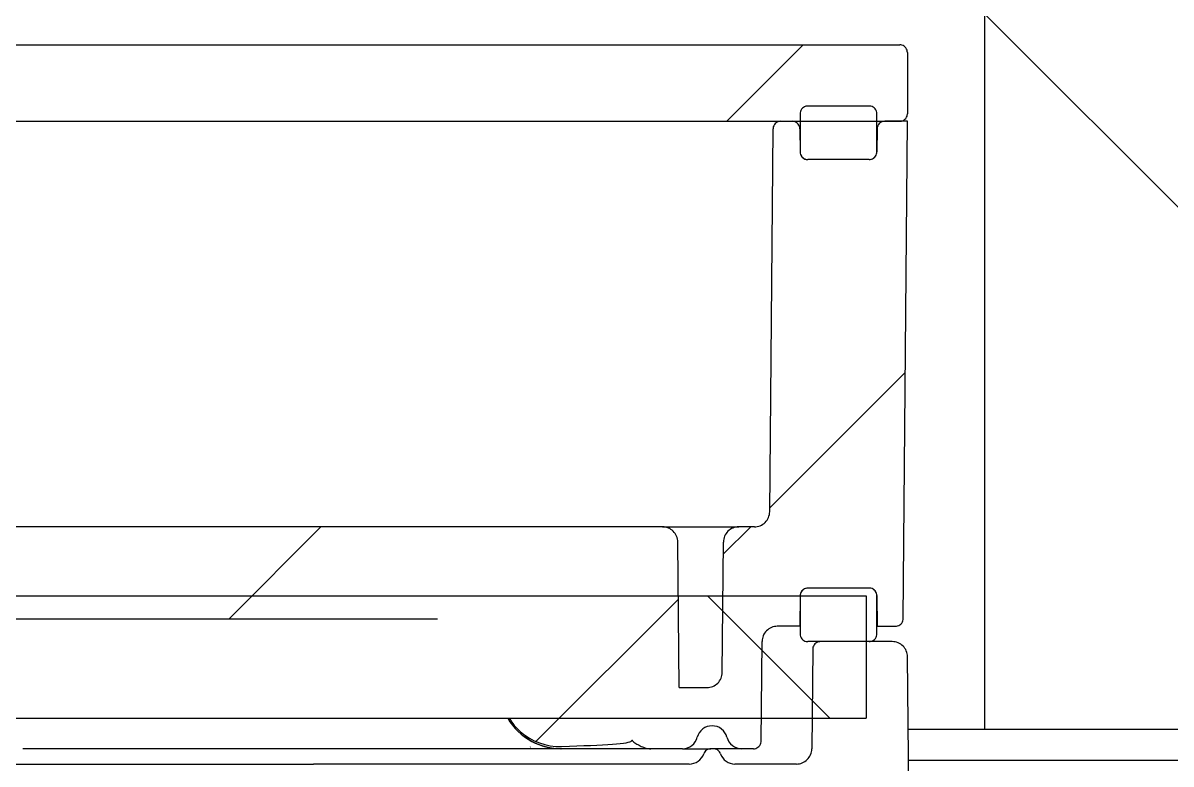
# Model space of a CAD drawing. Header units: millimetres. Extents: x 0 to 4637, y 0 to 3023.
# Drawn here: x 1564.2 to 1639.5, y 2667.9 to 2716.6 of the extents above; entities that cross this region are included whole.
import ezdxf

# ---------------------------------------------------------------- set-up
doc = ezdxf.new("R2010")
doc.units = ezdxf.units.MM
for name, color, linetype in [('ABVP_MAIN_PLASTI', 7, 'Continuous'), ('ABVP_PLASTIC_HOS', 7, 'Continuous'), ('BRACING_SHEET-1', 7, 'Continuous'), ('GASKET_ABVP_HOUS', 7, 'Continuous'), ('OP_VALVE_MOUNTIN', 7, 'Continuous'), ('PREFILTER_MEDIA_', 7, 'Continuous'), ('WALL_-1', 7, 'Continuous')]:
    doc.layers.add(name, color=color, linetype=linetype)
pattern_1 = [(135, (804.727, 551.313), (-28.1915, -28.1915), [])]

msp = doc.modelspace()

# ---------------------------------------------------------------- hatches: boundary and pattern name
at = {"layer": 'ABVP_MAIN_PLASTI', "linetype": 'Continuous'}
h = msp.add_hatch(dxfattribs=at)
h.set_pattern_fill('ANSI34', scale=6.278552, angle=0.000009, style=0)
h.set_pattern_definition([(45, (804.73, 551.31), (-84.5745, 84.5745), []), (45, (832.92, 551.31), (-84.5745, 84.5745), []), (45, (861.11, 551.31), (-84.5745, 84.5745), []), (45, (889.3, 551.31), (-84.5745, 84.5745), [])])
edge = h.paths.add_edge_path()
edge.add_line((1615.1196, 2676.9475), (1615.1372, 2678.9611))
edge.add_spline(control_points=[(1615.1372, 2678.9611), (1615.1383, 2679.093), (1615.1926, 2679.221), (1615.3796, 2679.4061), (1615.5094, 2679.459), (1615.6396, 2679.459)], knot_values=[0, 0, 0, 0, 0.5, 0.5, 1, 1, 1, 1], degree=3, periodic=0)
edge.add_line((1615.6396, 2679.459), (1619.6678, 2679.459))
edge.add_spline(control_points=[(1619.6678, 2679.459), (1619.7981, 2679.459), (1619.9287, 2679.4053), (1620.114, 2679.2218), (1620.1691, 2679.0931), (1620.1702, 2678.9611)], knot_values=[0, 0, 0, 0, 0.5, 0.5, 1, 1, 1, 1], degree=3, periodic=0)
edge.add_line((1620.1702, 2678.9611), (1620.1878, 2676.9475))
edge.add_line((1620.1878, 2676.9475), (1621.3881, 2676.9475))
edge.add_spline(control_points=[(1621.3881, 2676.9475), (1621.5183, 2676.9475), (1621.6482, 2677.0004), (1621.8351, 2677.1855), (1621.8894, 2677.3135), (1621.8905, 2677.4454)], knot_values=[0, 0, 0, 0, 0.5, 0.5, 1, 1, 1, 1], degree=3, periodic=0)
edge.add_line((1621.8905, 2677.4454), (1622.1756, 2710.0983))
edge.add_line((1622.1756, 2710.0983), (1620.6858, 2710.0983))
edge.add_spline(control_points=[(1620.6858, 2710.0983), (1620.5556, 2710.0983), (1620.4258, 2710.0455), (1620.2388, 2709.8603), (1620.1846, 2709.7323), (1620.1834, 2709.6004)], knot_values=[0, 0, 0, 0, 0.5, 0.5, 1, 1, 1, 1], degree=3, periodic=0)
edge.add_line((1620.1834, 2709.6004), (1620.1702, 2708.0848))
edge.add_spline(control_points=[(1620.1702, 2708.0848), (1620.1691, 2707.9528), (1620.1148, 2707.8248), (1619.9278, 2707.6397), (1619.798, 2707.5869), (1619.6678, 2707.5869)], knot_values=[0, 0, 0, 0, 0.5, 0.5, 1, 1, 1, 1], degree=3, periodic=0)
edge.add_line((1619.6678, 2707.5869), (1615.6396, 2707.5869))
edge.add_spline(control_points=[(1615.6396, 2707.5869), (1615.5093, 2707.5869), (1615.3787, 2707.6405), (1615.1933, 2707.8241), (1615.1383, 2707.9527), (1615.1372, 2708.0848)], knot_values=[0, 0, 0, 0, 0.5, 0.5, 1, 1, 1, 1], degree=3, periodic=0)
edge.add_line((1615.1372, 2708.0848), (1615.124, 2709.6004))
edge.add_spline(control_points=[(1615.124, 2709.6004), (1615.1228, 2709.7324), (1615.0678, 2709.8611), (1614.8824, 2710.0446), (1614.7518, 2710.0983), (1614.6215, 2710.0983)], knot_values=[0, 0, 0, 0, 0.5, 0.5, 1, 1, 1, 1], degree=3, periodic=0)
edge.add_line((1614.6215, 2710.0983), (1613.8622, 2710.0983))
edge.add_spline(control_points=[(1613.8622, 2710.0983), (1613.732, 2710.0983), (1613.6022, 2710.0455), (1613.4152, 2709.8603), (1613.361, 2709.7323), (1613.3598, 2709.6004)], knot_values=[0, 0, 0, 0, 0.5, 0.5, 1, 1, 1, 1], degree=3, periodic=0)
edge.add_line((1613.3598, 2709.6004), (1613.1404, 2684.473))
edge.add_spline(control_points=[(1613.1404, 2684.473), (1613.1381, 2684.2091), (1613.0297, 2683.9531), (1612.7492, 2683.6754), (1612.6386, 2683.6024), (1612.3968, 2683.503), (1612.2658, 2683.4772), (1612.1356, 2683.4772)], knot_values=[0, 0, 0, 0, 0.5, 0.5, 0.75, 0.75, 1, 1, 1, 1], degree=3, periodic=0)
edge.add_line((1612.1356, 2683.4772), (1611.1088, 2683.4772))
edge.add_spline(control_points=[(1611.1088, 2683.4772), (1610.9786, 2683.4772), (1610.8476, 2683.4514), (1610.6058, 2683.3521), (1610.4952, 2683.279), (1610.2147, 2683.0013), (1610.1063, 2682.7453), (1610.104, 2682.4814)], knot_values=[0, 0, 0, 0, 0.25, 0.25, 0.5, 0.5, 1, 1, 1, 1], degree=3, periodic=0)
edge.add_line((1610.104, 2682.4814), (1610.0293, 2673.9251))
edge.add_spline(control_points=[(1610.0293, 2673.9251), (1610.027, 2673.6611), (1609.9185, 2673.4051), (1609.638, 2673.1275), (1609.5274, 2673.0544), (1609.2857, 2672.955), (1609.1546, 2672.9293), (1609.0244, 2672.9293)], knot_values=[0, 0, 0, 0, 0.5, 0.5, 0.75, 0.75, 1, 1, 1, 1], degree=3, periodic=0)
edge.add_line((1609.0244, 2672.9293), (1607.1987, 2672.9293))
edge.add_line((1607.1987, 2672.9293), (1607.1153, 2682.4814))
edge.add_spline(control_points=[(1607.1153, 2682.4814), (1607.1142, 2682.6135), (1607.0872, 2682.7428), (1606.9852, 2682.9843), (1606.9103, 2683.0946), (1606.7249, 2683.2782), (1606.6132, 2683.3522), (1606.3723, 2683.4512), (1606.2408, 2683.4772), (1606.1104, 2683.4772)], knot_values=[0, 0, 0, 0, 0.25, 0.25, 0.5, 0.5, 0.75, 0.75, 1, 1, 1, 1], degree=3, periodic=0)
edge.add_line((1606.1104, 2683.4772), (1540.1742, 2683.4772))
edge.add_line((1540.1742, 2683.4772), (1543.2375, 2677.9433))
edge.add_ellipse((1559.1641, 2677.9521), major_axis=(-15.929, 0), ratio=0.0315327, start_angle=1, end_angle=90)
edge.add_line((1559.1641, 2677.4498), (1591.3585, 2677.4498))
edge.add_spline(control_points=[(1591.3585, 2677.4498), (1591.5896, 2677.4498), (1591.8197, 2677.4301), (1592.2781, 2677.3502), (1592.5025, 2677.2906), (1592.7189, 2677.2128)], knot_values=[0, 0, 0, 0, 0.5, 0.5, 1, 1, 1, 1], degree=3, periodic=0)
edge.add_spline(control_points=[(1592.7189, 2677.2128), (1592.9001, 2677.1477), (1593.0751, 2677.0703), (1593.413, 2676.8916), (1593.5769, 2676.7896), (1594.0421, 2676.4519), (1594.3152, 2676.1881), (1594.669, 2675.7339), (1594.776, 2675.5741), (1594.965, 2675.2442), (1595.0476, 2675.0732), (1595.1887, 2674.7191), (1595.2475, 2674.5348), (1595.3374, 2674.162), (1595.369, 2673.9729), (1595.387, 2673.7812)], knot_values=[0, 0, 0, 0, 0.125, 0.125, 0.25, 0.25, 0.5, 0.5, 0.625, 0.625, 0.75, 0.75, 0.875, 0.875, 1, 1, 1, 1], degree=3, periodic=0)
edge.add_spline(control_points=[(1595.387, 2673.7812), (1595.4183, 2673.4478), (1595.4498, 2673.1144), (1595.4815, 2672.7811), (1595.4879, 2672.7136), (1595.4943, 2672.6462), (1595.5008, 2672.5788)], knot_values=[0, 0, 0, 0, 0.001, 0.001, 0.001, 0.0012023, 0.0012023, 0.0012023, 0.0012023], degree=3, periodic=0)
edge.add_spline(control_points=[(1595.5008, 2672.5788), (1595.524, 2672.3344), (1595.5697, 2672.095), (1595.7053, 2671.6265), (1595.7959, 2671.3968), (1596.0151, 2670.9643), (1596.1441, 2670.7593), (1596.4421, 2670.3722), (1596.6097, 2670.1927), (1597.1527, 2669.7104), (1597.5811, 2669.4549), (1598.2638, 2669.207), (1598.5015, 2669.1452), (1598.9846, 2669.068), (1599.2281, 2669.0525), (1599.4736, 2669.0604)], knot_values=[0, 0, 0, 0, 0.125, 0.125, 0.25, 0.25, 0.375, 0.375, 0.5, 0.5, 0.75, 0.75, 0.875, 0.875, 1, 1, 1, 1], degree=3, periodic=0)
edge.add_ellipse((1588.1381, 2669.4133), major_axis=(-15.929, 0), ratio=0.0315327, start_angle=135.367437, end_angle=179)
edge.add_line((1604.0646, 2669.4045), (1604.0745, 2669.4223))
edge.add_spline(control_points=[(1604.0745, 2669.4223), (1604.077, 2669.4269), (1604.0798, 2669.4315), (1604.0829, 2669.4358), (1604.0868, 2669.4413), (1604.0911, 2669.4466), (1604.0964, 2669.4509), (1604.0992, 2669.4531), (1604.1023, 2669.455), (1604.1056, 2669.4563), (1604.1081, 2669.4572), (1604.1107, 2669.4578), (1604.1133, 2669.4579), (1604.1163, 2669.4579), (1604.1194, 2669.4574), (1604.1222, 2669.4563), (1604.125, 2669.4552), (1604.1276, 2669.4537), (1604.13, 2669.4519), (1604.1352, 2669.4481), (1604.1395, 2669.4431), (1604.1434, 2669.4379), (1604.151, 2669.4277), (1604.1569, 2669.4161), (1604.1621, 2669.4045)], knot_values=[0.0000002, 0.0000002, 0.0000002, 0.0000002, 0.000016, 0.000016, 0.000016, 0.0000361, 0.0000361, 0.0000361, 0.0000468, 0.0000468, 0.0000468, 0.0000545, 0.0000545, 0.0000545, 0.0000635, 0.0000635, 0.0000635, 0.0000724, 0.0000724, 0.0000724, 0.0000916, 0.0000916, 0.0000916, 0.0001298, 0.0001298, 0.0001298, 0.0001298], degree=3, periodic=0)
edge.add_spline(control_points=[(1604.1621, 2669.4045), (1604.1679, 2669.3918), (1604.1793, 2669.3835), (1604.2006, 2669.3666), (1604.2116, 2669.3587), (1604.2451, 2669.3355), (1604.2678, 2669.3206), (1604.3364, 2669.2767), (1604.3827, 2669.2483), (1604.523, 2669.1655), (1604.6188, 2669.1136), (1604.8147, 2669.0234), (1604.9151, 2668.9849), (1605.1237, 2668.9287), (1605.233, 2668.911), (1605.3428, 2668.911)], knot_values=[0, 0, 0, 0, 0.03125, 0.03125, 0.0625, 0.0625, 0.125, 0.125, 0.25, 0.25, 0.5, 0.5, 0.75, 0.75, 1, 1, 1, 1], degree=3, periodic=0)
edge.add_line((1605.3428, 2668.911), (1607.4173, 2668.911))
edge.add_spline(control_points=[(1607.4173, 2668.911), (1607.6389, 2668.911), (1607.8572, 2668.9857), (1608.2071, 2669.2562), (1608.3347, 2669.4488), (1608.3903, 2669.6644)], knot_values=[0, 0, 0, 0, 0.5, 0.5, 1, 1, 1, 1], degree=3, periodic=0)
edge.add_spline(control_points=[(1608.3903, 2669.6644), (1608.4461, 2669.8801), (1608.5737, 2670.0728), (1608.9238, 2670.3433), (1609.1423, 2670.418), (1609.5857, 2670.4177), (1609.8033, 2670.3434), (1610.1546, 2670.0712), (1610.2807, 2669.8801), (1610.3364, 2669.6644)], knot_values=[0, 0, 0, 0, 0.25, 0.25, 0.5, 0.5, 0.75, 0.75, 1, 1, 1, 1], degree=3, periodic=0)
edge.add_spline(control_points=[(1610.3364, 2669.6644), (1610.3921, 2669.4486), (1610.5182, 2669.2575), (1610.8698, 2668.9852), (1611.0875, 2668.911), (1611.3094, 2668.911)], knot_values=[0, 0, 0, 0, 0.5, 0.5, 1, 1, 1, 1], degree=3, periodic=0)
edge.add_line((1611.3094, 2668.911), (1612.0773, 2668.911))
edge.add_spline(control_points=[(1612.0773, 2668.911), (1612.2075, 2668.911), (1612.3374, 2668.9638), (1612.5244, 2669.1489), (1612.5786, 2669.2769), (1612.5797, 2669.4089)], knot_values=[0, 0, 0, 0, 0.5, 0.5, 1, 1, 1, 1], degree=3, periodic=0)
edge.add_line((1612.5797, 2669.4089), (1612.6369, 2675.9517))
edge.add_spline(control_points=[(1612.6369, 2675.9517), (1612.6392, 2676.2156), (1612.7476, 2676.4716), (1613.0281, 2676.7493), (1613.1387, 2676.8224), (1613.3805, 2676.9218), (1613.5115, 2676.9475), (1613.6417, 2676.9475)], knot_values=[0, 0, 0, 0, 0.5, 0.5, 0.75, 0.75, 1, 1, 1, 1], degree=3, periodic=0)
edge.add_line((1613.6417, 2676.9475), (1615.1196, 2676.9475))
at = {"layer": 'OP_VALVE_MOUNTIN', "linetype": 'Continuous'}
h = msp.add_hatch(dxfattribs=at)
h.set_pattern_fill('ANSI32', scale=6.278552, angle=0.000009, style=0)
h.set_pattern_definition([(45, (804.727, 551.313), (-42.2873, 42.2872), []), (45, (832.92, 551.313), (-42.2873, 42.2872), [])])
edge = h.paths.add_edge_path()
edge.add_line((1621.6731, 2715.1211), (1543.7456, 2715.1211))
edge.add_line((1543.7456, 2715.1211), (1543.7456, 2710.0983))
edge.add_line((1543.7456, 2710.0983), (1546.1882, 2710.0983))
edge.add_line((1546.1882, 2710.0983), (1546.9472, 2710.0983))
edge.add_line((1546.9472, 2710.0983), (1547.4671, 2710.0983))
edge.add_line((1547.4671, 2710.0983), (1551.7766, 2710.0983))
edge.add_line((1551.7766, 2710.0983), (1552.5075, 2710.0983))
edge.add_line((1552.5075, 2710.0983), (1553.7142, 2710.0983))
edge.add_line((1553.7142, 2710.0983), (1555.0908, 2710.0983))
edge.add_line((1555.0908, 2710.0983), (1555.2737, 2710.0983))
edge.add_line((1555.2737, 2710.0983), (1556.7745, 2710.0983))
edge.add_line((1556.7745, 2710.0983), (1556.8127, 2710.0983))
edge.add_line((1556.8127, 2710.0983), (1557.8396, 2710.0983))
edge.add_line((1557.8396, 2710.0983), (1559.3313, 2710.0983))
edge.add_line((1559.3313, 2710.0983), (1559.7645, 2710.0983))
edge.add_line((1559.7645, 2710.0983), (1560.0108, 2710.0983))
edge.add_line((1560.0108, 2710.0983), (1560.0297, 2710.0983))
edge.add_line((1560.0297, 2710.0983), (1562.4864, 2710.0983))
edge.add_line((1562.4864, 2710.0983), (1563.0062, 2710.0983))
edge.add_line((1563.0062, 2710.0983), (1588.9531, 2710.0983))
edge.add_line((1588.9531, 2710.0983), (1590.878, 2710.0983))
edge.add_line((1590.878, 2710.0983), (1600.7872, 2710.0983))
edge.add_line((1600.7872, 2710.0983), (1601.1906, 2710.0983))
edge.add_line((1601.1906, 2710.0983), (1607.9046, 2710.0983))
edge.add_line((1607.9046, 2710.0983), (1608.1426, 2710.0983))
edge.add_line((1608.1426, 2710.0983), (1608.9864, 2710.0983))
edge.add_line((1608.9864, 2710.0983), (1613.8622, 2710.0983))
edge.add_line((1613.8622, 2710.0983), (1614.6215, 2710.0983))
edge.add_line((1614.6215, 2710.0983), (1615.1415, 2710.0983))
edge.add_line((1615.1415, 2710.0983), (1620.1659, 2710.0983))
edge.add_line((1620.1659, 2710.0983), (1620.6858, 2710.0983))
edge.add_line((1620.6858, 2710.0983), (1621.6731, 2710.0983))
edge.add_arc((1621.6732, 2710.6006), 0.5024, 269.992136, 359.992157)
edge.add_line((1622.1756, 2710.6006), (1622.1756, 2714.6189))
edge.add_arc((1621.6732, 2714.6188), 0.5024, 0.007796, 90.007911)
at = {"layer": 'PREFILTER_MEDIA_', "linetype": 'Continuous'}
h = msp.add_hatch(dxfattribs=at)
h.set_pattern_fill('LINE', scale=12.557105, angle=135, style=0)
h.set_pattern_definition(pattern_1)
h.paths.add_polyline_path([(1538.4001, 2678.9567), (1537.9555, 2678.9567), (1535.879, 2678.9567), (1533.6965, 2678.9567), (1533.0709, 2678.9567), (1532.251, 2678.9567), (1530.6943, 2678.9567), (1520.0709, 2678.9567), (1516.0544, 2678.9567), (1513.2587, 2678.9567), (1511.1867, 2678.9567), (1510.3556, 2678.9567), (1510.1476, 2678.9567), (1509.401, 2678.9567), (1508.0118, 2678.9567), (1507.885, 2678.9567), (1507.368, 2678.9567), (1507.1877, 2678.9567), (1506.8508, 2678.9567), (1506.0391, 2678.9567), (1501.1306, 2678.9567), (1492.7121, 2678.9567), (1490.5922, 2678.9567), (1490.4003, 2678.9567), (1488.3584, 2678.9567), (1486.176, 2678.9567), (1485.7535, 2678.9567), (1485.1982, 2678.9567), (1485.1238, 2678.9567), (1483.0974, 2678.9567), (1482.3271, 2678.9567), (1482.1887, 2678.9567), (1480.8534, 2678.9567), (1479.6405, 2678.9567), (1476.504, 2678.9567), (1476.4593, 2678.9567), (1475.7867, 2678.9567), (1472.7155, 2678.9567), (1472.4849, 2678.9567), (1472.3773, 2678.9567), (1472.3399, 2678.9567), (1471.6561, 2678.9567), (1471.1513, 2678.9567), (1469.9477, 2678.9567), (1468.1147, 2678.9567), (1468.1026, 2678.9567), (1467.387, 2678.9567), (1467.3826, 2678.9567), (1465.1239, 2678.9567), (1464.6241, 2678.9567), (1460.6702, 2678.9567), (1460.5718, 2678.9567), (1459.3827, 2678.9567), (1458.5215, 2678.9567), (1455.3517, 2678.9567), (1455.3181, 2678.9567), (1452.2341, 2678.9567), (1451.5026, 2678.9567), (1449.4329, 2678.9567), (1448.0083, 2678.9567), (1445.6955, 2678.9567), (1444.3677, 2678.9567), (1442.515, 2678.9567), (1440.5514, 2678.9567), (1431.0087, 2678.9567), (1429.3107, 2678.9567), (1428.9583, 2678.9567), (1426.9912, 2678.9567), (1424.8312, 2678.9567), (1422.0916, 2678.9567), (1420.8959, 2678.9567), (1418.2351, 2678.9567), (1417.1451, 2678.9567), (1416.2603, 2678.9567), (1413.3332, 2678.9567), (1412.9302, 2678.9567), (1408.2692, 2678.9567), (1408.2649, 2678.9567), (1408.2649, 2678.9567), (1403.9284, 2678.9567), (1403.9284, 2676.9475), (1403.9284, 2675.943), (1403.9284, 2670.9201), (1407.4849, 2670.9201), (1410.8134, 2670.9201), (1416.304, 2670.9201), (1418.0947, 2670.9201), (1421.9572, 2670.9201), (1428.53, 2670.9201), (1429.3747, 2670.9201), (1440.5879, 2670.9201), (1451.4804, 2670.9201), (1452.3764, 2670.9201), (1455.56, 2670.9201), (1459.2638, 2670.9201), (1459.5104, 2670.9201), (1459.8061, 2670.9201), (1461.0144, 2670.9201), (1461.315, 2670.9201), (1465.1239, 2670.9201), (1466.1799, 2670.9201), (1469.9477, 2670.9201), (1471.1513, 2670.9201), (1475.32, 2670.9201), (1475.5787, 2670.9201), (1475.8972, 2670.9201), (1476.0144, 2670.9201), (1476.3859, 2670.9201), (1482.9639, 2670.9201), (1484.6528, 2670.9201), (1485.2526, 2670.9201), (1485.6132, 2670.9201), (1488.3233, 2670.9201), (1488.8289, 2670.9201), (1489.7722, 2670.9201), (1490.2165, 2670.9201), (1490.2592, 2670.9201), (1506.0306, 2670.9201), (1507.3279, 2670.9201), (1507.5633, 2670.9201), (1508.0845, 2670.9201), (1508.9057, 2670.9201), (1509.3846, 2670.9201), (1510.3536, 2670.9201), (1530.5205, 2670.9201), (1530.5504, 2670.9201), (1530.9661, 2670.9201), (1531.9259, 2670.9201), (1535.7486, 2670.9201), (1538.094, 2670.9201), (1538.4402, 2670.9201), (1549.0002, 2670.9201), (1552.7758, 2670.9201), (1553.7402, 2670.9201), (1554.0048, 2670.9201), (1554.7211, 2670.9201), (1557.0267, 2670.9201), (1558.9701, 2670.9201), (1559.1445, 2670.9201), (1559.7198, 2670.9201), (1559.9905, 2670.9201), (1561.0575, 2670.9201), (1561.6112, 2670.9201), (1562.3959, 2670.9201), (1562.6789, 2670.9201), (1565.4127, 2670.9201), (1568.3551, 2670.9201), (1574.2762, 2670.9201), (1574.988, 2670.9201), (1587.9121, 2670.9201), (1593.9395, 2670.9201), (1595.9551, 2670.9201), (1595.958, 2670.9201), (1595.9879, 2670.9201), (1596.0539, 2670.9201), (1596.255, 2670.9201), (1602.3305, 2670.9201), (1602.3817, 2670.9201), (1605.1753, 2670.9201), (1609.6116, 2670.9201), (1612.5929, 2670.9201), (1615.9215, 2670.9201), (1619.478, 2670.9201), (1619.478, 2675.943), (1619.478, 2676.9475), (1619.478, 2678.9567), (1615.1417, 2678.9567), (1615.1415, 2678.9567), (1615.1371, 2678.9567), (1610.0732, 2678.9567), (1608.9864, 2678.9567), (1607.4497, 2678.9567), (1607.1461, 2678.9567), (1605.0352, 2678.9567), (1604.7371, 2678.9567), (1602.2459, 2678.9567), (1601.6003, 2678.9567), (1601.1906, 2678.9567), (1596.2831, 2678.9567), (1594.4372, 2678.9567), (1593.9395, 2678.9567), (1587.9121, 2678.9567), (1587.4053, 2678.9567), (1578.9132, 2678.9567), (1577.4161, 2678.9567), (1574.0658, 2678.9567), (1572.6344, 2678.9567), (1568.3121, 2678.9567), (1565.5704, 2678.9567), (1562.9222, 2678.9567), (1562.4864, 2678.9567), (1562.3959, 2678.9567), (1560.0297, 2678.9567), (1560.0108, 2678.9567), (1559.7645, 2678.9567), (1559.1445, 2678.9567), (1559.1062, 2678.9567), (1557.8396, 2678.9567), (1557.6796, 2678.9567), (1557.2892, 2678.9567), (1556.5994, 2678.9567), (1555.8971, 2678.9567), (1554.6454, 2678.9567), (1553.7142, 2678.9567), (1551.992, 2678.9567), (1551.9876, 2678.9567), (1549.6156, 2678.9567), (1547.4671, 2678.9567), (1544.958, 2678.9567), (1544.2488, 2678.9567), (1542.6766, 2678.9567), (1542.4004, 2678.9567)])
at = {"layer": 'WALL_-1', "linetype": 'Continuous'}
h = msp.add_hatch(dxfattribs=at)
h.set_pattern_fill('LINE', scale=12.557105, angle=135, style=0)
h.set_pattern_definition(pattern_1)
h.paths.add_polyline_path([(1985.3221, 2670.1667), (1982.2955, 2671.9141), (1997.9919, 2680.9764), (1990.1437, 2685.5076), (1990.1437, 2711.3328), (1982.2955, 2715.864), (1997.9919, 2724.9263), (1990.1437, 2729.4574), (1990.1437, 2755.2827), (1982.2955, 2759.8138), (1997.9919, 2768.8761), (1994.9653, 2770.6235), (1564.2048, 2770.6235), (1564.2048, 2720.144), (1627.23, 2720.144), (1627.23, 2670.1667), (1688.2776, 2670.1667), (1738.506, 2670.1667), (1775.1728, 2670.1667), (1779.6934, 2670.1667), (1782.7071, 2670.1667), (1787.2363, 2670.1667), (1787.2414, 2670.1667), (1792.2505, 2670.1667), (1795.2642, 2670.1667), (1796.3776, 2670.1667), (1798.5881, 2670.1667)])

# ---------------------------------------------------------------- linework, layer by layer
at = {"layer": 'ABVP_MAIN_PLASTI', "color": 7, "linetype": 'Continuous'}
for p, q in [((1613.8622, 2710.0983), (1614.6215, 2710.0983)), ((1622.1756, 2710.0983), (1620.6858, 2710.0983)), ((1621.8905, 2677.4454), (1622.1756, 2710.0983)), ((1613.1404, 2684.473), (1613.3598, 2709.6004)), ((1615.124, 2709.6004), (1615.1372, 2708.0848)), ((1620.1834, 2709.6004), (1620.1702, 2708.0848)), ((1619.6678, 2707.5869), (1615.6396, 2707.5869)), ((1606.1104, 2683.4772), (1540.1742, 2683.4772)), ((1606.1149, 2683.4772), (1611.1088, 2683.4772)), ((1612.1356, 2683.4772), (1611.1088, 2683.4772)), ((1607.1987, 2672.9293), (1607.1153, 2682.4814)), ((1610.0293, 2673.9251), (1610.104, 2682.4814)), ((1619.6678, 2679.459), (1615.6396, 2679.459)), ((1615.1372, 2678.9611), (1615.1196, 2676.9475)), ((1620.1702, 2678.9611), (1620.1878, 2676.9475)), ((1559.1641, 2677.4498), (1591.3585, 2677.4498)), ((1615.1196, 2676.9475), (1613.6417, 2676.9475)), ((1620.1659, 2676.9475), (1620.1878, 2676.9475)), ((1620.1878, 2676.9475), (1621.3881, 2676.9475)), ((1612.5797, 2669.4089), (1612.6369, 2675.9517)), ((1607.1987, 2672.9293), (1609.0244, 2672.9293)), ((1604.0646, 2669.4045), (1604.0745, 2669.4223)), ((1565.2064, 2668.911), (1564.1536, 2668.911)), ((1574.0671, 2668.911), (1565.2064, 2668.911)), ((1575.0864, 2668.911), (1574.0671, 2668.911)), ((1596.149, 2668.911), (1575.0864, 2668.911)), ((1599.4348, 2668.911), (1596.149, 2668.911)), ((1599.4623, 2668.911), (1599.4334, 2668.911)), ((1604.0586, 2668.911), (1599.4623, 2668.911)), ((1605.3428, 2668.911), (1604.0586, 2668.911)), ((1607.4173, 2668.911), (1605.3428, 2668.911)), ((1611.3094, 2668.911), (1609.4457, 2668.911)), ((1612.0773, 2668.911), (1611.3094, 2668.911))]:
    msp.add_line(p, q, dxfattribs=at)
for centre, radius, start, end in [((1599.4298, 2672.9294), 4.0143, 210.039804, 241.751734), ((1599.4629, 2672.9257), 4.0147, 233.146116, 269.991175), ((1599.4347, 2672.9311), 4.0201, 241.859424, 269.981992)]:
    msp.add_arc(centre, radius, start, end, dxfattribs=at)
msp.add_ellipse((1588.1381, 2669.4133), major_axis=(-15.929, 0), ratio=0.0315327, start_param=2.3626075, end_param=3.1241394, dxfattribs=at)
for points, knots in [([(1613.8622, 2710.0983), (1613.8415, 2710.0983), (1613.8206, 2710.097), (1613.8, 2710.0944), (1613.7442, 2710.0875), (1613.6888, 2710.0708), (1613.6384, 2710.0457), (1613.5881, 2710.0207), (1613.5413, 2709.9866), (1613.5021, 2709.9463), (1613.4629, 2709.906), (1613.4301, 2709.8583), (1613.4064, 2709.8073), (1613.3828, 2709.7563), (1613.3676, 2709.7006), (1613.3621, 2709.6446), (1613.3607, 2709.6299), (1613.3599, 2709.6151), (1613.3598, 2709.6004)], [0, 0, 0, 0, 0.0794018, 0.0794018, 0.0794018, 0.2956141, 0.2956141, 0.2956141, 0.5118124, 0.5118124, 0.5118124, 0.7279575, 0.7279575, 0.7279575, 0.9440336, 0.9440336, 0.9440336, 1, 1, 1, 1]), ([(1615.124, 2709.6004), (1615.1235, 2709.6565), (1615.1133, 2709.7134), (1615.0943, 2709.7662), (1615.0752, 2709.819), (1615.0468, 2709.8694), (1615.0113, 2709.913), (1614.9758, 2709.9566), (1614.9323, 2709.9946), (1614.8844, 2710.0241), (1614.8365, 2710.0535), (1614.7828, 2710.075), (1614.7279, 2710.0869), (1614.693, 2710.0945), (1614.6572, 2710.0983), (1614.6215, 2710.0983)], [0, 0, 0, 0, 0.2156111, 0.2156111, 0.2156111, 0.4314739, 0.4314739, 0.4314739, 0.6473672, 0.6473672, 0.6473672, 0.8633255, 0.8633255, 0.8633255, 1, 1, 1, 1]), ([(1620.6858, 2710.0983), (1620.6651, 2710.0983), (1620.6442, 2710.097), (1620.6236, 2710.0944), (1620.5678, 2710.0875), (1620.5124, 2710.0708), (1620.4621, 2710.0457), (1620.4117, 2710.0207), (1620.365, 2709.9866), (1620.3257, 2709.9463), (1620.2865, 2709.906), (1620.2537, 2709.8584), (1620.2301, 2709.8073), (1620.2064, 2709.7563), (1620.1912, 2709.7006), (1620.1858, 2709.6446), (1620.1844, 2709.6299), (1620.1836, 2709.6151), (1620.1834, 2709.6004)], [0, 0, 0, 0, 0.0794193, 0.0794193, 0.0794193, 0.2956193, 0.2956193, 0.2956193, 0.511807, 0.511807, 0.511807, 0.7279479, 0.7279479, 0.7279479, 0.9440283, 0.9440283, 0.9440283, 1, 1, 1, 1]), ([(1615.1372, 2708.0848), (1615.1377, 2708.0286), (1615.1479, 2707.9718), (1615.1669, 2707.919), (1615.1859, 2707.8661), (1615.2144, 2707.8158), (1615.2498, 2707.7722), (1615.2853, 2707.7286), (1615.3288, 2707.6905), (1615.3767, 2707.6611), (1615.4246, 2707.6317), (1615.4783, 2707.6102), (1615.5333, 2707.5983), (1615.5681, 2707.5907), (1615.604, 2707.5869), (1615.6396, 2707.5869)], [0, 0, 0, 0, 0.2156117, 0.2156117, 0.2156117, 0.431475, 0.431475, 0.431475, 0.647369, 0.647369, 0.647369, 0.8633278, 0.8633278, 0.8633278, 1, 1, 1, 1]), ([(1619.6678, 2707.5869), (1619.6886, 2707.5869), (1619.7094, 2707.5882), (1619.73, 2707.5907), (1619.7858, 2707.5977), (1619.8412, 2707.6144), (1619.8916, 2707.6394), (1619.9419, 2707.6645), (1619.9887, 2707.6986), (1620.0279, 2707.7389), (1620.0671, 2707.7792), (1620.0999, 2707.8268), (1620.1236, 2707.8778), (1620.1473, 2707.9288), (1620.1624, 2707.9846), (1620.1679, 2708.0406), (1620.1693, 2708.0553), (1620.1701, 2708.07), (1620.1702, 2708.0848)], [0, 0, 0, 0, 0.0794163, 0.0794163, 0.0794163, 0.2956184, 0.2956184, 0.2956184, 0.5118069, 0.5118069, 0.5118069, 0.7279476, 0.7279476, 0.7279476, 0.9440273, 0.9440273, 0.9440273, 1, 1, 1, 1]), ([(1612.1356, 2683.4772), (1612.396, 2683.4772), (1612.6557, 2683.5829), (1613.0297, 2683.9531), (1613.1381, 2684.2091), (1613.1404, 2684.473)], [0, 0, 0, 0, 0.5, 0.5, 1, 1, 1, 1]), ([(1607.1153, 2682.4814), (1607.113, 2682.7455), (1607.003, 2683.0029), (1606.6322, 2683.3699), (1606.3711, 2683.4772), (1606.1104, 2683.4772)], [0, 0, 0, 0, 0.5, 0.5, 1, 1, 1, 1]), ([(1611.1088, 2683.4772), (1610.8484, 2683.4772), (1610.5887, 2683.3716), (1610.2147, 2683.0013), (1610.1063, 2682.7453), (1610.104, 2682.4814)], [0, 0, 0, 0, 0.5, 0.5, 1, 1, 1, 1]), ([(1615.6396, 2679.459), (1615.6188, 2679.459), (1615.598, 2679.4577), (1615.5774, 2679.4551), (1615.5216, 2679.4481), (1615.4662, 2679.4314), (1615.4158, 2679.4064), (1615.3655, 2679.3813), (1615.3187, 2679.3472), (1615.2795, 2679.3069), (1615.2403, 2679.2666), (1615.2075, 2679.219), (1615.1838, 2679.168), (1615.1601, 2679.117), (1615.145, 2679.0612), (1615.1395, 2679.0053), (1615.1381, 2678.9906), (1615.1373, 2678.9758), (1615.1372, 2678.9611)], [0, 0, 0, 0, 0.0794067, 0.0794067, 0.0794067, 0.2956156, 0.2956156, 0.2956156, 0.5118108, 0.5118108, 0.5118108, 0.7279548, 0.7279548, 0.7279548, 0.9440321, 0.9440321, 0.9440321, 1, 1, 1, 1]), ([(1620.1702, 2678.9611), (1620.1697, 2679.0172), (1620.1595, 2679.074), (1620.1405, 2679.1268), (1620.1215, 2679.1797), (1620.093, 2679.23), (1620.0576, 2679.2736), (1620.0221, 2679.3172), (1619.9786, 2679.3553), (1619.9307, 2679.3847), (1619.8828, 2679.4141), (1619.8291, 2679.4357), (1619.7741, 2679.4476), (1619.7393, 2679.4551), (1619.7035, 2679.459), (1619.6678, 2679.459)], [0, 0, 0, 0, 0.2156187, 0.2156187, 0.2156187, 0.4314892, 0.4314892, 0.4314892, 0.6473875, 0.6473875, 0.6473875, 0.8633449, 0.8633449, 0.8633449, 1, 1, 1, 1]), ([(1613.6417, 2676.9475), (1613.3813, 2676.9475), (1613.1216, 2676.8419), (1612.7476, 2676.4716), (1612.6392, 2676.2156), (1612.6369, 2675.9517)], [0, 0, 0, 0, 0.5, 0.5, 1, 1, 1, 1]), ([(1621.3881, 2676.9475), (1621.4089, 2676.9475), (1621.4297, 2676.9488), (1621.4503, 2676.9514), (1621.5062, 2676.9584), (1621.5615, 2676.9751), (1621.6119, 2677.0001), (1621.6623, 2677.0252), (1621.709, 2677.0592), (1621.7482, 2677.0996), (1621.7874, 2677.1399), (1621.8202, 2677.1875), (1621.8439, 2677.2385), (1621.8676, 2677.2895), (1621.8827, 2677.3453), (1621.8882, 2677.4012), (1621.8896, 2677.4159), (1621.8904, 2677.4307), (1621.8905, 2677.4454)], [0, 0, 0, 0, 0.0794203, 0.0794203, 0.0794203, 0.2956196, 0.2956196, 0.2956196, 0.5118057, 0.5118057, 0.5118057, 0.7279455, 0.7279455, 0.7279455, 0.9440262, 0.9440262, 0.9440262, 1, 1, 1, 1]), ([(1609.0244, 2672.9293), (1609.2848, 2672.9293), (1609.5445, 2673.0349), (1609.9185, 2673.4051), (1610.027, 2673.6611), (1610.0293, 2673.9251)], [0, 0, 0, 0, 0.5, 0.5, 1, 1, 1, 1]), ([(1596.0514, 2670.9186), (1596.2523, 2670.5887), (1596.5032, 2670.2872), (1597.5147, 2669.3889), (1598.4917, 2669.029), (1599.4736, 2669.0604)], [0.30146232, 0.30146232, 0.30146232, 0.30146232, 0.5, 0.5, 1, 1, 1, 1]), ([(1610.3364, 2669.6644), (1610.2807, 2669.8801), (1610.1546, 2670.0712), (1609.8033, 2670.3434), (1609.5857, 2670.4177), (1609.1423, 2670.418), (1608.9238, 2670.3433), (1608.5737, 2670.0728), (1608.4461, 2669.8801), (1608.3903, 2669.6644)], [0, 0, 0, 0, 0.25, 0.25, 0.5, 0.5, 0.75, 0.75, 1, 1, 1, 1]), ([(1604.1621, 2669.4045), (1604.1569, 2669.4161), (1604.151, 2669.4277), (1604.1434, 2669.4379), (1604.1395, 2669.4431), (1604.1352, 2669.4481), (1604.13, 2669.4519), (1604.1276, 2669.4537), (1604.125, 2669.4552), (1604.1222, 2669.4563), (1604.1194, 2669.4574), (1604.1163, 2669.4579), (1604.1133, 2669.4579), (1604.1107, 2669.4578), (1604.1081, 2669.4572), (1604.1056, 2669.4563), (1604.1023, 2669.455), (1604.0992, 2669.4531), (1604.0964, 2669.4509), (1604.0911, 2669.4466), (1604.0868, 2669.4413), (1604.0829, 2669.4358), (1604.0798, 2669.4315), (1604.077, 2669.4269), (1604.0745, 2669.4223)], [0, 0, 0, 0, 0.2944657, 0.2944657, 0.2944657, 0.4431771, 0.4431771, 0.4431771, 0.5114054, 0.5114054, 0.5114054, 0.5808126, 0.5808126, 0.5808126, 0.640645, 0.640645, 0.640645, 0.722785, 0.722785, 0.722785, 0.8779677, 0.8779677, 0.8779677, 1, 1, 1, 1]), ([(1604.1621, 2669.4045), (1604.1679, 2669.3918), (1604.1793, 2669.3835), (1604.2006, 2669.3666), (1604.2116, 2669.3587), (1604.2451, 2669.3355), (1604.2678, 2669.3206), (1604.3364, 2669.2767), (1604.3827, 2669.2483), (1604.523, 2669.1655), (1604.6188, 2669.1136), (1604.8147, 2669.0234), (1604.9151, 2668.9849), (1605.1237, 2668.9287), (1605.233, 2668.911), (1605.3428, 2668.911)], [0, 0, 0, 0, 0.03125, 0.03125, 0.0625, 0.0625, 0.125, 0.125, 0.25, 0.25, 0.5, 0.5, 0.75, 0.75, 1, 1, 1, 1]), ([(1607.4173, 2668.911), (1607.6389, 2668.911), (1607.8572, 2668.9857), (1608.2071, 2669.2562), (1608.3347, 2669.4488), (1608.3903, 2669.6644)], [0, 0, 0, 0, 0.5, 0.5, 1, 1, 1, 1]), ([(1610.3364, 2669.6644), (1610.3921, 2669.4486), (1610.5182, 2669.2575), (1610.8698, 2668.9852), (1611.0875, 2668.911), (1611.3094, 2668.911)], [0, 0, 0, 0, 0.5, 0.5, 1, 1, 1, 1]), ([(1612.0773, 2668.911), (1612.0981, 2668.911), (1612.1189, 2668.9123), (1612.1395, 2668.9149), (1612.1953, 2668.9218), (1612.2507, 2668.9385), (1612.3011, 2668.9636), (1612.3515, 2668.9886), (1612.3982, 2669.0227), (1612.4374, 2669.063), (1612.4767, 2669.1033), (1612.5095, 2669.1509), (1612.5331, 2669.2019), (1612.5568, 2669.2529), (1612.572, 2669.3087), (1612.5774, 2669.3647), (1612.5788, 2669.3794), (1612.5796, 2669.3941), (1612.5797, 2669.4089)], [0, 0, 0, 0, 0.0793958, 0.0793958, 0.0793958, 0.2956123, 0.2956123, 0.2956123, 0.511813, 0.511813, 0.511813, 0.7279583, 0.7279583, 0.7279583, 0.9440332, 0.9440332, 0.9440332, 1, 1, 1, 1])]:
    msp.add_open_spline(points, degree=3, knots=knots, dxfattribs=at)
at = {"layer": 'ABVP_PLASTIC_HOS', "color": 7, "linetype": 'Continuous'}
for p, q in [((1615.961, 2675.4451), (1615.9039, 2668.9022)), ((1621.1794, 2675.943), (1616.4634, 2675.943)), ((1622.3422, 2656.8562), (1622.1843, 2674.9472)), ((1607.4176, 2668.911), (1609.2859, 2668.911)), ((1609.4408, 2668.911), (1609.2859, 2668.911)), ((1532.2285, 2667.9064), (1575.2287, 2667.9064)), ((1575.2287, 2667.9064), (1575.7874, 2667.9064)), ((1575.7874, 2667.9064), (1583.203, 2667.9064)), ((1607.8647, 2667.9064), (1583.203, 2667.9064)), ((1614.899, 2667.9064), (1610.862, 2667.9064))]:
    msp.add_line(p, q, dxfattribs=at)
for points, knots in [([(1616.4634, 2675.943), (1616.4426, 2675.943), (1616.4218, 2675.9417), (1616.4012, 2675.9391), (1616.3454, 2675.9321), (1616.29, 2675.9154), (1616.2396, 2675.8904), (1616.1893, 2675.8653), (1616.1425, 2675.8313), (1616.1033, 2675.791), (1616.0641, 2675.7507), (1616.0313, 2675.703), (1616.0076, 2675.652), (1615.984, 2675.601), (1615.9688, 2675.5452), (1615.9633, 2675.4893), (1615.9619, 2675.4746), (1615.9611, 2675.4598), (1615.961, 2675.4451)], [0, 0, 0, 0, 0.0794089, 0.0794089, 0.0794089, 0.2956162, 0.2956162, 0.2956162, 0.5118102, 0.5118102, 0.5118102, 0.7279536, 0.7279536, 0.7279536, 0.9440315, 0.9440315, 0.9440315, 1, 1, 1, 1]), ([(1622.1843, 2674.9472), (1622.1819, 2675.2113), (1622.0719, 2675.4686), (1621.7012, 2675.8357), (1621.4401, 2675.943), (1621.1794, 2675.943)], [0, 0, 0, 0, 0.5, 0.5, 1, 1, 1, 1]), ([(1607.8647, 2667.9064), (1608.0701, 2667.9064), (1608.2771, 2667.9723), (1608.612, 2668.2088), (1608.7429, 2668.3803), (1608.8122, 2668.5761)], [0, 0, 0, 0, 0.5, 0.5, 1, 1, 1, 1]), ([(1609.2859, 2668.911), (1609.1831, 2668.911), (1609.0797, 2668.8781), (1608.9122, 2668.7598), (1608.8468, 2668.674), (1608.8122, 2668.5761)], [0, 0, 0, 0, 0.5, 0.5, 1, 1, 1, 1]), ([(1609.9146, 2668.5761), (1609.8799, 2668.6742), (1609.8153, 2668.7592), (1609.6467, 2668.8784), (1609.5436, 2668.911), (1609.4408, 2668.911)], [0, 0, 0, 0, 0.5, 0.5, 1, 1, 1, 1]), ([(1609.9146, 2668.5761), (1609.984, 2668.3799), (1610.1131, 2668.21), (1610.4503, 2667.9717), (1610.6565, 2667.9064), (1610.862, 2667.9064)], [0, 0, 0, 0, 0.5, 0.5, 1, 1, 1, 1]), ([(1614.899, 2667.9064), (1615.1595, 2667.9064), (1615.4191, 2668.0121), (1615.7931, 2668.3823), (1615.9016, 2668.6383), (1615.9039, 2668.9022)], [0, 0, 0, 0, 0.5, 0.5, 1, 1, 1, 1])]:
    msp.add_open_spline(points, degree=3, knots=knots, dxfattribs=at)
at = {"layer": 'BRACING_SHEET-1', "color": 7, "linetype": 'Continuous'}
msp.add_line((1622.2435, 2668.1576), (1664.6703, 2668.1576), dxfattribs=at)
at = {"layer": 'GASKET_ABVP_HOUS', "color": 7, "linetype": 'Continuous'}
for p, q in [((1619.6634, 2711.1029), (1615.644, 2711.1029)), ((1615.1415, 2710.6006), (1615.1415, 2708.0892)), ((1620.1659, 2708.0892), (1620.1659, 2710.6006)), ((1619.6634, 2707.5869), (1615.644, 2707.5869)), ((1619.6634, 2679.459), (1615.644, 2679.459)), ((1615.1415, 2678.9567), (1615.1415, 2676.4453)), ((1620.1659, 2676.4453), (1620.1659, 2678.9567)), ((1619.6634, 2675.943), (1615.644, 2675.943))]:
    msp.add_line(p, q, dxfattribs=at)
for points, knots in [([(1615.644, 2711.1029), (1615.6247, 2711.1029), (1615.6053, 2711.1017), (1615.5861, 2711.0995), (1615.5302, 2711.093), (1615.4747, 2711.0768), (1615.4241, 2711.0522), (1615.3735, 2711.0276), (1615.3265, 2710.9939), (1615.2869, 2710.954), (1615.2474, 2710.914), (1615.2141, 2710.8667), (1615.19, 2710.8159), (1615.1659, 2710.7651), (1615.1503, 2710.7094), (1615.1443, 2710.6535), (1615.1425, 2710.636), (1615.1415, 2710.6183), (1615.1415, 2710.6006)], [0, 0, 0, 0, 0.0733888, 0.0733888, 0.0733888, 0.288417, 0.288417, 0.288417, 0.5034329, 0.5034329, 0.5034329, 0.7183984, 0.7183984, 0.7183984, 0.9332978, 0.9332978, 0.9332978, 1, 1, 1, 1]), ([(1620.1659, 2710.6006), (1620.1659, 2710.6567), (1620.1562, 2710.7136), (1620.1376, 2710.7666), (1620.119, 2710.8197), (1620.091, 2710.8702), (1620.0559, 2710.9141), (1620.0208, 2710.958), (1619.9777, 2710.9965), (1619.93, 2711.0263), (1619.8824, 2711.0561), (1619.8289, 2711.0782), (1619.7741, 2711.0905), (1619.7379, 2711.0987), (1619.7005, 2711.1029), (1619.6634, 2711.1029)], [0, 0, 0, 0, 0.2144161, 0.2144161, 0.2144161, 0.4290828, 0.4290828, 0.4290828, 0.6437764, 0.6437764, 0.6437764, 0.8585284, 0.8585284, 0.8585284, 1, 1, 1, 1]), ([(1615.1415, 2708.0892), (1615.1415, 2708.033), (1615.1512, 2707.9761), (1615.1698, 2707.9231), (1615.1884, 2707.8701), (1615.2164, 2707.8195), (1615.2514, 2707.7756), (1615.2865, 2707.7317), (1615.3297, 2707.6932), (1615.3774, 2707.6634), (1615.425, 2707.6336), (1615.4785, 2707.6116), (1615.5333, 2707.5992), (1615.5695, 2707.591), (1615.6069, 2707.5869), (1615.644, 2707.5869)], [0, 0, 0, 0, 0.2144091, 0.2144091, 0.2144091, 0.4290685, 0.4290685, 0.4290685, 0.6437577, 0.6437577, 0.6437577, 0.8585111, 0.8585111, 0.8585111, 1, 1, 1, 1]), ([(1619.6634, 2707.5869), (1619.6828, 2707.5869), (1619.7021, 2707.588), (1619.7213, 2707.5902), (1619.7772, 2707.5967), (1619.8327, 2707.6129), (1619.8833, 2707.6375), (1619.9339, 2707.6621), (1619.9809, 2707.6958), (1620.0205, 2707.7358), (1620.06, 2707.7757), (1620.0933, 2707.8231), (1620.1174, 2707.8739), (1620.1415, 2707.9246), (1620.1571, 2707.9803), (1620.1631, 2708.0362), (1620.1649, 2708.0538), (1620.1659, 2708.0715), (1620.1659, 2708.0892)], [0, 0, 0, 0, 0.0733985, 0.0733985, 0.0733985, 0.2884202, 0.2884202, 0.2884202, 0.5034292, 0.5034292, 0.5034292, 0.7183914, 0.7183914, 0.7183914, 0.933293, 0.933293, 0.933293, 1, 1, 1, 1]), ([(1615.644, 2679.459), (1615.6247, 2679.459), (1615.6053, 2679.4578), (1615.5861, 2679.4556), (1615.5302, 2679.4491), (1615.4747, 2679.4329), (1615.4241, 2679.4083), (1615.3735, 2679.3837), (1615.3265, 2679.35), (1615.2869, 2679.3101), (1615.2474, 2679.2701), (1615.2141, 2679.2228), (1615.19, 2679.172), (1615.1659, 2679.1212), (1615.1503, 2679.0655), (1615.1443, 2679.0096), (1615.1425, 2678.992), (1615.1415, 2678.9743), (1615.1415, 2678.9567)], [0, 0, 0, 0, 0.0733888, 0.0733888, 0.0733888, 0.288417, 0.288417, 0.288417, 0.5034329, 0.5034329, 0.5034329, 0.7183984, 0.7183984, 0.7183984, 0.9332978, 0.9332978, 0.9332978, 1, 1, 1, 1]), ([(1620.1659, 2678.9567), (1620.1659, 2679.0128), (1620.1562, 2679.0697), (1620.1376, 2679.1227), (1620.119, 2679.1758), (1620.091, 2679.2263), (1620.0559, 2679.2702), (1620.0208, 2679.3141), (1619.9777, 2679.3526), (1619.93, 2679.3824), (1619.8824, 2679.4122), (1619.8289, 2679.4343), (1619.7741, 2679.4466), (1619.7379, 2679.4548), (1619.7005, 2679.459), (1619.6634, 2679.459)], [0, 0, 0, 0, 0.2144161, 0.2144161, 0.2144161, 0.4290828, 0.4290828, 0.4290828, 0.6437764, 0.6437764, 0.6437764, 0.8585284, 0.8585284, 0.8585284, 1, 1, 1, 1]), ([(1615.1415, 2676.4453), (1615.1415, 2676.3891), (1615.1512, 2676.3322), (1615.1698, 2676.2792), (1615.1884, 2676.2262), (1615.2164, 2676.1756), (1615.2514, 2676.1317), (1615.2865, 2676.0878), (1615.3297, 2676.0493), (1615.3774, 2676.0195), (1615.425, 2675.9897), (1615.4785, 2675.9677), (1615.5333, 2675.9553), (1615.5695, 2675.9471), (1615.6069, 2675.943), (1615.644, 2675.943)], [0, 0, 0, 0, 0.2144091, 0.2144091, 0.2144091, 0.4290685, 0.4290685, 0.4290685, 0.6437577, 0.6437577, 0.6437577, 0.8585111, 0.8585111, 0.8585111, 1, 1, 1, 1]), ([(1619.6634, 2675.943), (1619.6828, 2675.943), (1619.7021, 2675.9441), (1619.7213, 2675.9463), (1619.7772, 2675.9528), (1619.8327, 2675.969), (1619.8833, 2675.9936), (1619.9339, 2676.0182), (1619.9809, 2676.0519), (1620.0205, 2676.0919), (1620.06, 2676.1318), (1620.0933, 2676.1791), (1620.1174, 2676.23), (1620.1415, 2676.2807), (1620.1571, 2676.3364), (1620.1631, 2676.3923), (1620.1649, 2676.4099), (1620.1659, 2676.4276), (1620.1659, 2676.4453)], [0, 0, 0, 0, 0.0733985, 0.0733985, 0.0733985, 0.2884202, 0.2884202, 0.2884202, 0.5034292, 0.5034292, 0.5034292, 0.7183914, 0.7183914, 0.7183914, 0.933293, 0.933293, 0.933293, 1, 1, 1, 1])]:
    msp.add_open_spline(points, degree=3, knots=knots, dxfattribs=at)
at = {"layer": 'OP_VALVE_MOUNTIN', "color": 7, "linetype": 'Continuous'}
for p, q in [((1543.7456, 2715.1211), (1621.6731, 2715.1211)), ((1622.1756, 2714.6189), (1622.1756, 2710.6006)), ((1543.7456, 2710.0983), (1621.6731, 2710.0983))]:
    msp.add_line(p, q, dxfattribs=at)
for points, knots in [([(1622.1756, 2714.6189), (1622.1756, 2714.6667), (1622.1686, 2714.7151), (1622.155, 2714.761), (1622.1391, 2714.8149), (1622.1137, 2714.8668), (1622.0808, 2714.9124), (1622.048, 2714.958), (1622.0068, 2714.9986), (1621.9607, 2715.0307), (1621.9146, 2715.0629), (1621.8623, 2715.0876), (1621.8081, 2715.1027), (1621.7644, 2715.1149), (1621.7186, 2715.1211), (1621.6731, 2715.1211)], [0, 0, 0, 0, 0.1827171, 0.1827171, 0.1827171, 0.3973337, 0.3973337, 0.3973337, 0.6119728, 0.6119728, 0.6119728, 0.8266665, 0.8266665, 0.8266665, 1, 1, 1, 1]), ([(1621.6731, 2710.0983), (1621.6841, 2710.0983), (1621.695, 2710.0987), (1621.706, 2710.0994), (1621.7621, 2710.103), (1621.8184, 2710.1165), (1621.8701, 2710.1385), (1621.9218, 2710.1605), (1621.9705, 2710.1918), (1622.012, 2710.2298), (1622.0536, 2710.2677), (1622.0891, 2710.3133), (1622.1157, 2710.3628), (1622.1423, 2710.4124), (1622.1608, 2710.4672), (1622.1695, 2710.5227), (1622.1735, 2710.5484), (1622.1756, 2710.5745), (1622.1756, 2710.6006)], [0, 0, 0, 0, 0.0414608, 0.0414608, 0.0414608, 0.2564825, 0.2564825, 0.2564825, 0.4714979, 0.4714979, 0.4714979, 0.686472, 0.686472, 0.686472, 0.9013881, 0.9013881, 0.9013881, 1, 1, 1, 1])]:
    msp.add_open_spline(points, degree=3, knots=knots, dxfattribs=at)
at = {"layer": 'PREFILTER_MEDIA_', "color": 7, "linetype": 'Continuous'}
for p, q in [((1403.9284, 2678.9567), (1619.478, 2678.9567)), ((1619.478, 2678.9567), (1619.478, 2670.9201)), ((1403.9284, 2670.9201), (1619.478, 2670.9201))]:
    msp.add_line(p, q, dxfattribs=at)
at = {"layer": 'WALL_-1', "color": 7, "linetype": 'Continuous'}
for p, q in [((1627.23, 2720.144), (1627.23, 2670.1667)), ((1627.23, 2670.1667), (1622.226, 2670.1667)), ((1985.3221, 2670.1667), (1627.23, 2670.1667))]:
    msp.add_line(p, q, dxfattribs=at)

doc.saveas('drawing.dxf')
